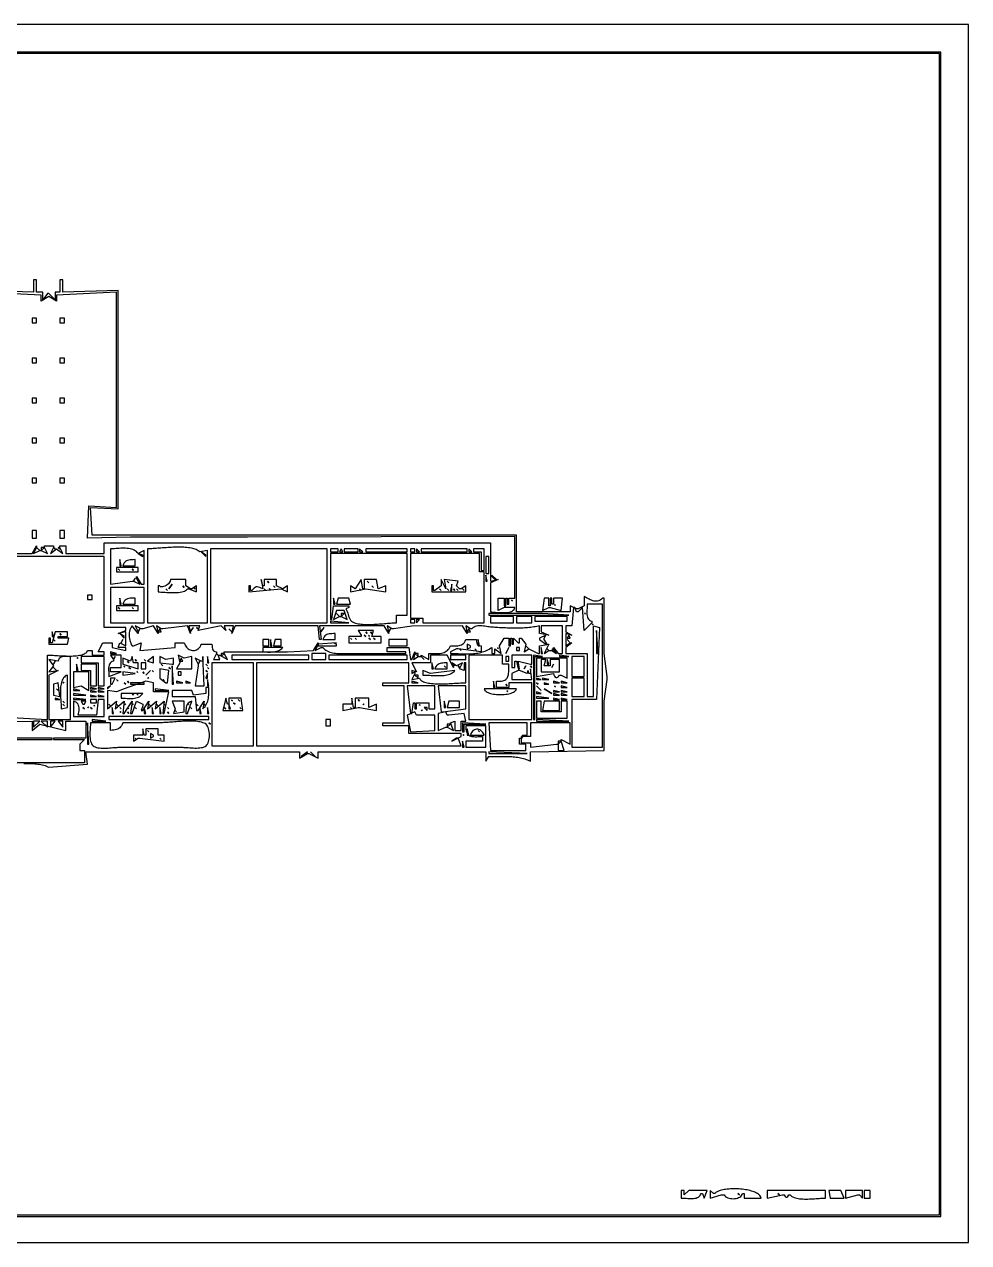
# Model space of a CAD drawing. Extents: x 0 to 1224, y 0 to 792.
# Drawn here: x 610 to 1224, y 0 to 792 of the extents above; entities that cross this region are included whole.
import ezdxf

# ---------------------------------------------------------------- set-up
doc = ezdxf.new("R2010")
doc.units = 0
doc.layers.add('C7', color=7, linetype='CONTINUOUS')

msp = doc.modelspace()

# ---------------------------------------------------------------- linework, layer by layer
at = {"layer": 'C7'}
for points in [[(0, 792), (0, 0), (1224, 0), (1224, 792), (0, 792)], [(35, 774), (35, 17), (1206, 17), (1206, 774), (35, 774)], [(36, 773), (36, 18), (1205, 18), (1205, 773), (36, 773)], [(616, 626), (616, 618), (580, 619)], [(609.7428, 311.3859), (610.7622, 311.4199), (611.7827, 311.4438), (612.8024, 311.4552), (613.8196, 311.4519), (614.8325, 311.4313), (615.8393, 311.3913), (616.8382, 311.3295), (617.8275, 311.2436), (618.8052, 311.1312), (619.7697, 310.9901), (620.7192, 310.8178), (621.6518, 310.612), (622.5659, 310.3705), (623.4595, 310.0909), (624.3309, 309.7708), (625.1783, 309.4079), (626, 309), (651, 311), (650, 319), (789, 319), (789, 315), (794, 318), (795, 318), (801, 315), (801, 319), (910, 319), (910, 313), (912, 316), (913.0257, 316.0038), (914.0471, 316.0143), (915.0642, 316.0296), (916.077, 316.0482), (917.0854, 316.0682), (918.0893, 316.0879), (919.0889, 316.1057), (920.0839, 316.1198), (921.0745, 316.1286), (922.0605, 316.1303), (923.042, 316.1231), (924.0189, 316.1055), (924.9911, 316.0757), (925.9587, 316.0319), (926.9217, 315.9725), (927.8799, 315.8958), (928.8333, 315.8), (929.782, 315.6835), (930.7259, 315.5445), (931.665, 315.3813), (932.5992, 315.1922), (933.5285, 314.9755), (934.4529, 314.7295), (935.3723, 314.4525), (936.2868, 314.1427), (937.1962, 313.7985), (938.1006, 313.4182), (939, 313), (939, 319), (987, 320), (987, 352), (989, 366), (989, 367), (989, 368), (987, 383), (987, 419), (986, 419), (985.1807, 418.2707), (984.3688, 417.7197), (983.5632, 417.332), (982.7627, 417.0927), (981.9664, 416.987), (981.1733, 416.9999), (980.3821, 417.1166), (979.592, 417.3222), (978.8017, 417.6018), (978.0104, 417.9405), (977.2169, 418.3234), (976.4201, 418.7357), (975.6191, 419.1625), (974.8127, 419.5889), (974, 420), (974, 414), (970, 412), (969, 412), (965, 414), (965, 410), (930, 410), (930, 460), (654, 460), (653, 478), (671, 477), (671, 619), (635, 618), (635, 626), (633, 626), (633, 618), (630, 618), (630, 613), (626, 617), (625, 617), (622, 613), (622, 618), (618, 618), (618, 626), (616, 626)], [(588, 448), (615, 448), (618, 453), (618, 452), (616, 448), (620, 450), (621, 450), (625, 448), (623, 452), (623, 453), (629, 453), (629, 452), (627, 448), (631, 451), (635, 448), (633, 452), (633, 453), (637, 453), (637, 448), (662, 448), (662, 455), (913, 455), (913, 430), (918, 431), (913, 429), (913, 410), (913.7045, 409.985), (914.4887, 409.9449), (915.3409, 409.8867), (916.2497, 409.8175), (917.2033, 409.7444), (918.1901, 409.6745), (919.1986, 409.6149), (920.2172, 409.5726), (921.2342, 409.5548), (922.2381, 409.5685), (923.2172, 409.6208), (924.1599, 409.7189), (925.0547, 409.8698), (925.8898, 410.0805), (926.6538, 410.3583), (927.335, 410.7101), (927.9219, 411.1431), (928.4027, 411.6644), (928.7659, 412.2809), (929, 413), (923, 413), (922, 413), (918, 411), (918, 419), (922, 419), (922, 414), (923, 414), (923, 419), (924, 419), (924, 415), (925, 415), (925, 419), (929, 419), (929, 459), (755, 458.709869), (679, 458.709869), (651, 458), (652, 479), (670, 478), (670, 618), (631, 616), (631, 612), (626, 615), (621, 612), (621, 616), (581, 618)], [(615, 601), (615, 598), (618, 598), (618, 601), (615, 601)], [(633, 601), (633, 598), (636, 598), (636, 601), (633, 601)], [(615, 575), (615, 572), (618, 572), (618, 575), (615, 575)], [(633, 575), (633, 572), (636, 572), (636, 575), (633, 575)], [(615, 549), (615, 546), (618, 546), (618, 549), (615, 549)], [(633, 549), (633, 546), (636, 546), (636, 549), (633, 549)], [(615, 523), (615, 520), (618, 520), (618, 523), (615, 523)], [(633, 523), (633, 520), (636, 520), (636, 523), (633, 523)], [(615, 497), (615, 494), (618, 494), (618, 497), (615, 497)], [(633, 497), (633, 494), (636, 494), (636, 497), (633, 497)], [(615, 463), (615, 458), (618, 458), (618, 463), (615, 463)], [(633, 463), (633, 458), (636, 458), (636, 463), (633, 463)], [(618, 452), (620, 450), (618, 452)], [(621, 452), (621, 450), (623, 452), (621, 452)], [(629, 452), (630, 451), (629, 452)], [(632, 452), (633, 451), (632, 452)], [(690, 451), (690, 403), (729, 403), (729, 450), (724, 449), (723.556, 449.4431), (723.0378, 449.8456), (722.4493, 450.2091), (721.7946, 450.5351), (721.0778, 450.8254), (720.3028, 451.0816), (719.4738, 451.3052), (718.5946, 451.498), (717.6694, 451.6616), (716.7021, 451.7976), (715.6969, 451.9076), (714.6577, 451.9933), (713.5885, 452.0563), (712.4934, 452.0983), (711.3765, 452.1208), (710.2417, 452.1255), (709.093, 452.1141), (707.9346, 452.0881), (706.7704, 452.0493), (705.6044, 451.9991), (704.4408, 451.9394), (703.2835, 451.8717), (702.1365, 451.7976), (701.0038, 451.7189), (699.8896, 451.637), (698.7978, 451.5537), (697.7325, 451.4705), (696.6977, 451.3892), (695.6973, 451.3113), (694.7356, 451.2385), (693.8163, 451.1724), (692.9437, 451.1147), (692.1218, 451.0669), (691.3545, 451.0308), (690.6459, 451.0079), (690, 451)], [(590, 342), (625, 340), (625, 382), (625.5793, 381.9913), (626.2455, 381.9669), (626.9913, 381.9293), (627.8096, 381.881), (628.6932, 381.8245), (629.6349, 381.7622), (630.6275, 381.6966), (631.6639, 381.6303), (632.7369, 381.5656), (633.8392, 381.5051), (634.9638, 381.4513), (636.1034, 381.4067), (637.2508, 381.3736), (638.3989, 381.3547), (639.5405, 381.3524), (640.6684, 381.3692), (641.7754, 381.4076), (642.8544, 381.47), (643.8981, 381.559), (644.8994, 381.677), (645.8511, 381.8265), (646.7461, 382.01), (647.577, 382.23), (648.3369, 382.4889), (649.0184, 382.7893), (649.6144, 383.1336), (650.1178, 383.5244), (650.5213, 383.964), (650.8177, 384.455), (651, 385), (654, 385), (654, 382), (662, 382), (662, 384), (658, 384), (661, 390), (667, 390), (667, 387), (676, 385), (676, 387), (671, 387), (672, 390), (676, 388), (676, 397), (671, 396), (676, 398), (676, 400), (662, 400), (662, 446), (590, 446)], [(666, 451), (666, 428), (680, 430), (681, 430), (685, 428), (683, 432), (683, 433), (686, 428), (688, 428), (688, 450), (684, 448), (683.4554, 448.7109), (682.8319, 449.3212), (682.1361, 449.8375), (681.3752, 450.267), (680.5561, 450.6166), (679.6856, 450.8933), (678.7707, 451.1039), (677.8185, 451.2554), (676.8358, 451.3549), (675.8295, 451.4092), (674.8066, 451.4254), (673.7741, 451.4103), (672.7389, 451.3709), (671.7079, 451.3142), (670.6881, 451.2472), (669.6865, 451.1767), (668.7099, 451.1098), (667.7653, 451.0534), (666.8597, 451.0145), (666, 451)], [(672, 444), (672, 440), (673, 440), (672, 444)], [(674, 440), (682, 440), (682, 444), (680.8561, 443.9858), (679.786, 443.9544), (678.7906, 443.88), (677.8709, 443.737), (677.028, 443.4997), (676.2629, 443.1424), (675.5765, 442.6394), (674.9699, 441.9651), (674.444, 441.0939), (674, 440)], [(684, 448), (687, 446), (687, 447), (684, 448)], [(725, 449), (728, 446), (728, 447), (725, 449)], [(731, 451), (731, 403), (807, 403), (807, 451), (731, 451)], [(809, 451), (809, 449), (814, 449), (814, 451), (809, 451)], [(809, 448), (809, 405), (810, 405), (811, 414), (821, 414), (821, 413), (819, 412), (819.5097, 411.1895), (819.9154, 410.2851), (820.2514, 409.3189), (820.5525, 408.3231), (820.8531, 407.3299), (821.1878, 406.3716), (821.5912, 405.4803), (822.0978, 404.6882), (822.7423, 404.0277), (823.2796, 403.6476), (823.8895, 403.3109), (824.5672, 403.0156), (825.3082, 402.7595), (826.1076, 402.5405), (826.9608, 402.3565), (827.863, 402.2055), (828.8096, 402.0853), (829.7959, 401.9938), (830.8171, 401.9289), (831.8685, 401.8885), (832.9454, 401.8706), (834.0432, 401.873), (835.1571, 401.8937), (836.2824, 401.9304), (837.4144, 401.9812), (838.5484, 402.044), (839.6798, 402.1165), (840.8037, 402.1969), (841.9155, 402.2828), (843.0104, 402.3723), (844.0839, 402.4632), (845.1311, 402.5535), (846.1474, 402.641), (847.128, 402.7236), (848.0683, 402.7993), (848.9636, 402.8659), (849.8091, 402.9214), (850.6001, 402.9636), (851.332, 402.9905), (852, 403), (852, 408), (859, 408), (859, 448), (809, 448)], [(816, 451), (815, 449), (817, 449), (816, 451)], [(818, 451), (818, 449), (827, 449), (827, 451), (818, 451)], [(828, 451), (828, 449), (830, 449), (828, 451)], [(832, 451), (832, 449), (859, 449), (859, 451), (832, 451)], [(861, 451), (861, 449), (864, 449), (864, 451), (861, 451)], [(861, 448), (861, 406), (869, 406), (869, 403), (909, 403), (909, 436), (906, 436), (906, 448), (861, 448)], [(865, 451), (865, 449), (867, 449), (865, 451)], [(868, 451), (868, 449), (898, 449), (898, 451), (868, 451)], [(899, 451), (899, 449), (901, 449), (899, 451)], [(902, 451), (902, 449), (907, 449), (907, 437), (909, 437), (909, 451), (902, 451)], [(910, 446), (910, 435), (912, 435), (912, 446), (910, 446)], [(670, 439), (670, 436), (684, 436), (684, 439), (670, 439)], [(671, 438), (672, 437), (671, 438)], [(680, 438), (681, 437), (680, 438)], [(682, 432), (681, 430), (682, 432)], [(705, 431), (704.7136, 429.9514), (704.2512, 429.0387), (703.6495, 428.2602), (702.9449, 427.614), (702.1742, 427.0984), (701.3738, 426.7117), (700.5805, 426.4522), (699.8308, 426.318), (699.1613, 426.3074), (698.6086, 426.4187), (698.2093, 426.6502), (698, 427), (697, 427), (697, 423), (697.7925, 422.9904), (698.6589, 422.9575), (699.5897, 422.9069), (700.5753, 422.8445), (701.6061, 422.7762), (702.6725, 422.7077), (703.7651, 422.645), (704.8743, 422.5937), (705.9905, 422.5598), (707.1041, 422.5491), (708.2057, 422.5675), (709.2857, 422.6206), (710.3344, 422.7145), (711.3424, 422.8548), (712.3001, 423.0475), (713.198, 423.2984), (714.0265, 423.6132), (714.776, 423.9978), (715.437, 424.4582), (716, 425), (717, 425), (722, 423), (722, 427), (719, 425), (718, 425), (715, 427), (715, 431), (705, 431)], [(706, 428), (704, 425), (706, 428)], [(764, 431), (765, 425), (763.9976, 425.4901), (763.0824, 425.8794), (762.241, 426.1465), (761.4601, 426.2703), (760.7266, 426.2298), (760.027, 426.0036), (759.3483, 425.5707), (758.677, 424.9099), (758, 424), (757, 424), (757, 427), (756, 427), (756, 423), (777, 425), (781, 423), (781, 427), (778, 425), (774, 427), (774, 431), (766, 431), (766, 427), (765, 427), (764, 431)], [(768, 430), (769, 429), (768, 430)], [(829, 431), (825, 425), (822, 427), (822, 423), (832, 425), (845, 423), (845, 427), (840, 425), (839, 431), (831, 431), (831, 425), (830, 425), (829, 431)], [(833, 430), (834, 429), (833, 430)], [(881, 431), (881, 427), (877, 424), (876, 424), (876, 427), (875, 427), (875, 423), (897, 423), (897, 427), (894, 425), (893, 425), (891, 427), (892, 430), (883, 431), (884, 425), (881, 431)], [(885, 430), (886, 429), (885, 430)], [(888, 428), (887, 424), (888, 424), (888, 428)], [(910, 434), (910, 430), (911, 430), (910, 434)], [(914, 434), (914, 433), (916, 431), (917, 431), (914, 434)], [(651, 421), (651, 418), (654, 418), (654, 421), (651, 421)], [(666, 426), (666, 403), (688, 403), (688, 426), (666, 426)], [(702, 425), (703, 424), (702, 425)], [(713, 427), (714, 426), (713, 427)], [(720, 426), (721, 425), (720, 426)], [(766, 425), (767, 424), (766, 425)], [(769.333313, 425.333344), (769.666687, 424.666656), (769.333313, 425.333344)], [(772, 427), (773, 426), (772, 427)], [(828, 425), (829, 424), (828, 425)], [(836, 427), (837, 426), (836, 427)], [(880, 425), (881, 424), (880, 425)], [(885, 425), (886, 424), (885, 425)], [(889, 425), (890, 424), (889, 425)], [(891, 425), (892, 424), (891, 425)], [(895, 425), (896, 424), (895, 425)], [(670, 414), (670, 411), (684, 411), (684, 414), (670, 414)], [(671, 413), (672, 412), (671, 413)], [(672, 419), (672, 415), (673, 415), (672, 419)], [(674, 415), (682, 415), (682, 419), (680.8561, 418.9858), (679.786, 418.9544), (678.7906, 418.88), (677.8709, 418.737), (677.028, 418.4997), (676.2629, 418.1424), (675.5765, 417.6394), (674.9699, 416.9651), (674.444, 416.0939), (674, 415)], [(680, 413), (681, 412), (680, 413)], [(811, 419), (811, 415), (812, 415), (811, 419)], [(814, 419), (813, 415), (822, 415), (821, 419), (814, 419)], [(926.666687, 417.666656), (927.333313, 417.333344), (926.666687, 417.666656)], [(948, 419), (947, 411), (951, 413), (952, 413), (959, 411), (960, 419), (954, 419), (954, 415), (953, 415), (953, 419), (952, 419), (952, 414), (951, 414), (951, 419), (948, 419)], [(954.666687, 414.666656), (955.333313, 414.333344), (954.666687, 414.666656)], [(976, 415), (975.9786, 414.136), (975.9257, 413.2192), (975.8583, 412.266), (975.7934, 411.2924), (975.7477, 410.3147), (975.7383, 409.3491), (975.7821, 408.4116), (975.896, 407.5186), (976.0969, 406.6862), (976.4018, 405.9306), (976.8277, 405.268), (977.3914, 404.7145), (978.1098, 404.2865), (979, 404), (979, 403), (974, 398), (973, 413), (970, 410), (969, 410), (968, 413), (967, 413), (966, 401), (962, 401), (962, 397), (966, 395), (962, 396), (962, 388), (965, 390), (966, 390), (962, 387), (962, 383), (976, 383), (976, 355), (980, 355), (980, 401), (984, 400), (982, 353), (966, 353), (966, 322), (986, 322), (986, 415), (976, 415)], [(809, 404), (809, 403), (821, 403), (809, 404)], [(813, 411), (811, 405), (815, 407), (816, 407), (820, 405), (818, 411), (813, 411)], [(813, 409), (815, 407), (813, 409)], [(816, 409), (816, 407), (818, 409), (816, 409)], [(861, 405), (861, 403), (864, 403), (864, 405), (861, 405)], [(865, 405), (865, 403), (867, 405), (865, 405)], [(912, 409), (912, 408), (964, 408), (947, 409), (912, 409)], [(913, 407), (913, 403), (928, 403), (928, 407), (913, 407)], [(930, 407), (930, 403), (940, 403), (940, 407), (930, 407)], [(942, 407), (942, 404), (963, 404), (963, 407), (942, 407)], [(974.333313, 409.333344), (974.666687, 408.666656), (974.333313, 409.333344)], [(630, 397), (628, 390), (627, 390), (627, 393), (626, 393), (626, 389), (638, 389), (639, 393), (632, 393), (632, 394), (638, 394), (638, 397), (630, 397)], [(628, 397), (628, 394), (629, 394), (628, 397)], [(633, 396), (634, 395), (633, 396)], [(672, 396), (675, 393), (675, 394), (672, 396)], [(680, 401), (679.4331, 400.1086), (678.9703, 399.2062), (678.6072, 398.2941), (678.3397, 397.3737), (678.1637, 396.4463), (678.0748, 395.5132), (678.0689, 394.5756), (678.1419, 393.6349), (678.2895, 392.6925), (678.5075, 391.7496), (678.7917, 390.8076), (679.138, 389.8678), (679.5421, 388.9315), (680, 388), (681, 388), (686, 390), (685, 385), (708, 387), (708, 390), (714, 390), (714.2394, 389.152), (714.5662, 388.3768), (714.971, 387.6765), (715.445, 387.0527), (715.9788, 386.5074), (716.5636, 386.0424), (717.1901, 385.6595), (717.8493, 385.3607), (718.5321, 385.1477), (719.2293, 385.0223), (719.9321, 384.9866), (720.6311, 385.0422), (721.3173, 385.1911), (721.9817, 385.4351), (722.6152, 385.7761), (723.2086, 386.2158), (723.7528, 386.7562), (724.2389, 387.3992), (724.6576, 388.1465), (725, 389), (732, 389), (732.0261, 387.8148), (732.0886, 386.8141), (732.2461, 385.9813), (732.5573, 385.3001), (733.0809, 384.7537), (733.8755, 384.3259), (735, 384), (735, 383), (733, 379), (737, 379), (736, 382), (737, 382), (742, 379), (740, 383), (740, 384), (781.195984, 384.030853), (798, 385), (801, 390), (801, 389), (799, 385), (803, 387), (804, 387), (804.6514, 386.282), (805.356, 385.655), (806.1088, 385.1128), (806.9051, 384.6493), (807.7399, 384.2584), (808.6085, 383.934), (809.5059, 383.6699), (810.4274, 383.46), (811.368, 383.2981), (812.3228, 383.1783), (813.2872, 383.0943), (814.2561, 383.04), (815.2248, 383.0093), (816.1884, 382.9961), (817.142, 382.9942), (818.0808, 382.9975), (819, 383), (858, 383), (858, 384), (846, 384), (846, 387), (860, 387), (861, 379), (862, 379), (864, 384), (863, 379), (866, 381), (867, 381), (868, 381), (870, 379), (868, 381), (868, 382), (873, 379), (873, 383), (873.898, 382.9915), (874.8149, 382.9717), (875.7443, 382.9491), (876.6801, 382.932), (877.6161, 382.9289), (878.5462, 382.9482), (879.4642, 382.9985), (880.364, 383.088), (881.2393, 383.2252), (882.084, 383.4186), (882.892, 383.6766), (883.657, 384.0077), (884.3729, 384.4202), (885.0335, 384.9226), (885.6327, 385.5233), (886.1643, 386.2309), (886.6221, 387.0536), (887, 388), (887.9973, 387.991), (888.9795, 387.9736), (889.9403, 387.9644), (890.8735, 387.9803), (891.7728, 388.0378), (892.632, 388.1537), (893.4449, 388.3446), (894.2052, 388.6272), (894.9067, 389.0182), (895.5432, 389.5343), (896.1084, 390.1922), (896.596, 391.0085), (897, 392), (904, 392), (904.0986, 390.7111), (904.2428, 389.6925), (904.5186, 388.928), (905.0126, 388.4018), (905.8109, 388.0977), (907, 388), (907, 384), (892, 386), (891, 386), (887, 384), (887, 383), (888.023, 382.9939), (889.0446, 382.9775), (890.0645, 382.9532), (891.0822, 382.9234), (892.0976, 382.8906), (893.1102, 382.8574), (894.1196, 382.8261), (895.1256, 382.7992), (896.1279, 382.7792), (897.126, 382.7687), (898.1196, 382.7699), (899.1085, 382.7855), (900.0922, 382.8179), (901.0704, 382.8696), (902.0428, 382.943), (903.009, 383.0406), (903.9688, 383.1649), (904.9217, 383.3183), (905.8674, 383.5034), (906.8056, 383.7225), (907.736, 383.9783), (908.6581, 384.2731), (909.5717, 384.6093), (910.4765, 384.9896), (911.372, 385.4163), (912.258, 385.892), (913.1341, 386.419), (914, 387), (914, 383), (915, 383), (916, 383), (916, 386), (920, 383), (919, 388), (922, 393), (925, 393), (925, 388), (926, 388), (926, 393), (927, 393), (927, 389), (928, 389), (928, 393), (931, 390), (932, 390), (932, 393), (933, 393), (936, 389), (935, 384), (938, 386), (944, 383), (945, 383), (945, 388), (951, 389), (948, 383), (951, 385), (952, 385), (953, 385), (956, 383), (954, 386), (954, 387), (957, 383), (960, 383), (960, 401), (946, 401), (946, 397), (951, 395), (945, 396), (945, 401), (944.0728, 400.7899), (943.1325, 400.5977), (942.1799, 400.4228), (941.216, 400.2645), (940.2415, 400.1222), (939.2573, 399.9953), (938.2643, 399.8832), (937.2632, 399.7854), (936.2551, 399.7013), (935.2407, 399.6302), (934.2208, 399.5715), (933.1964, 399.5246), (932.1683, 399.4891), (931.1373, 399.4641), (930.1043, 399.4492), (929.0702, 399.4438), (928.0357, 399.4472), (927.0018, 399.4588), (925.9693, 399.4782), (924.9391, 399.5045), (923.912, 399.5374), (922.8888, 399.5761), (921.8705, 399.62), (920.8578, 399.6687), (919.8517, 399.7214), (918.853, 399.7775), (917.8625, 399.8366), (916.8811, 399.8979), (915.9096, 399.9609), (914.949, 400.0249), (914, 400.0895), (913.1372, 400.1704), (912.2434, 400.2886), (911.3256, 400.4302), (910.3908, 400.5818), (909.4461, 400.7296), (908.4984, 400.86), (907.5549, 400.9594), (906.6225, 401.0141), (905.7084, 401.0105), (904.8195, 400.9349), (903.9628, 400.7737), (903.1455, 400.5132), (902.3746, 400.1399), (901.6571, 399.64), (901, 399), (900, 399), (897, 401), (898, 396), (895, 401), (862, 400.804016), (850, 399), (849, 399), (846, 401), (847, 396), (844, 401), (802, 401), (803, 392), (802, 392), (801, 401), (747, 401), (745, 396), (746, 401), (741, 401), (740, 401), (741, 398), (738, 401), (723, 398), (724, 401), (717, 401), (718, 396), (716, 401), (700, 399), (699, 399), (696, 401), (697, 396), (694, 401), (687, 399), (686, 399), (682, 401), (684, 397), (684, 396), (680, 401)], [(685, 399), (684, 397), (685, 399)], [(698, 399), (697, 397), (699, 397), (698, 399)], [(720, 400), (718, 398), (718, 397), (720, 400)], [(722, 400), (723, 399), (722, 400)], [(743, 399), (745, 397), (743, 399)], [(805, 400), (803, 398), (803, 397), (805, 400)], [(804, 392), (812, 392), (812, 396), (810.9664, 395.9366), (809.9909, 395.8836), (809.0745, 395.8176), (808.2182, 395.7151), (807.4232, 395.5524), (806.6905, 395.3063), (806.0212, 394.9531), (805.4164, 394.4693), (804.8772, 393.8315), (804.4047, 393.0163), (804, 392)], [(827, 398), (829, 395), (829, 394), (821, 394), (821, 390), (842, 390), (842, 394), (836, 394), (837, 398), (827, 398)], [(832, 397), (833, 396), (832, 397)], [(835, 397), (836, 396), (835, 397)], [(848, 399), (847, 397), (848, 399)], [(899, 399), (898, 397), (900, 397), (899, 399)], [(979.333313, 402.333344), (979.666687, 401.666656), (979.333313, 402.333344)], [(982, 398), (982, 383), (983, 383), (982, 398)], [(629, 392), (630, 391), (629, 392)], [(674, 392), (673, 390), (674, 392)], [(765, 392), (765, 388), (769, 388), (769, 392), (765, 392)], [(770, 392), (770, 388), (771, 388), (770, 392)], [(773, 392), (772, 388), (777, 388), (777, 392), (773, 392)], [(801, 389), (801, 388), (813, 388), (813, 389), (812.0021, 389.3548), (811.4176, 389.6342), (811.3321, 389.8361), (811.831, 389.9587), (813, 390), (801, 389)], [(822, 393), (823, 392), (822, 393)], [(825, 393), (826, 392), (825, 393)], [(831, 395), (832, 394), (831, 395)], [(833.666687, 394.666656), (834.333313, 394.333344), (833.666687, 394.666656)], [(834, 393), (835, 392), (834, 393)], [(837, 393), (838, 392), (837, 393)], [(847, 392), (847, 388), (859, 388), (859, 392), (847, 392)], [(898, 389), (898, 386), (900, 387), (900, 388), (898, 389)], [(905, 392), (905, 388), (906, 388), (905, 392)], [(949, 395), (945, 393), (945, 392), (949, 389), (950, 389), (948, 392), (948, 393), (949, 395)], [(964, 395), (963, 393), (965, 393), (964, 395)], [(963, 392), (965, 390), (963, 392)], [(632, 378), (626, 379), (629, 375), (626, 371), (632, 372), (626, 369), (626, 340), (640, 340), (640, 381), (639.0416, 381.0199), (638.0902, 381.062), (637.1588, 381.0993), (636.2605, 381.1049), (635.4084, 381.0519), (634.6157, 380.9136), (633.8953, 380.6629), (633.2605, 380.2731), (632.7243, 379.7173), (632.2997, 378.9685), (632, 378)], [(644.333313, 380.333344), (644.666687, 379.666656), (644.333313, 380.333344)], [(647, 381), (647, 377), (658, 377), (658, 362), (662, 362), (662, 381), (647, 381)], [(666, 382), (668, 379), (668, 378), (667.0817, 377.7073), (666.3506, 377.2766), (665.7867, 376.7237), (665.3703, 376.0648), (665.0817, 375.3157), (664.9011, 374.4925), (664.8087, 373.6112), (664.7848, 372.6879), (664.8095, 371.7384), (664.8632, 370.7789), (664.926, 369.8253), (664.9782, 368.8937), (665, 368), (673, 371), (666, 371), (666, 374), (673, 374), (673, 382), (666, 382)], [(666, 384), (666, 383), (670, 383), (666, 384)], [(669, 381), (668, 379), (669, 381)], [(680, 381), (679, 378), (674, 380), (674, 376), (684, 373), (684, 377), (681, 377), (680, 381)], [(690, 378), (694, 377), (694, 381), (690, 378)], [(698, 381), (698, 377), (706, 376), (707, 376), (707, 380), (702, 379), (698, 381)], [(710, 382), (711, 377), (709, 373), (719, 373), (719, 381), (714, 380), (710, 382)], [(726, 381), (726, 378), (725, 378), (721, 380), (723, 376), (723, 375), (721, 362), (727, 362), (726, 381)], [(729, 381), (729, 377), (730, 377), (729, 381)], [(735, 383), (736, 382), (735, 383)], [(738, 383), (738, 381), (740, 383), (738, 383)], [(745, 382), (745, 379), (795, 379), (795, 382), (745, 382)], [(765, 387), (765, 384), (765.9789, 383.9994), (766.983, 383.9819), (768.0041, 383.9599), (769.0338, 383.946), (770.064, 383.9526), (771.0864, 383.9922), (772.0929, 384.0775), (773.0751, 384.2207), (774.025, 384.4346), (774.9341, 384.7315), (775.7945, 385.124), (776.5977, 385.6246), (777.3356, 386.2457), (778, 387), (765, 387)], [(797, 383), (797, 379), (806, 379), (806, 383), (797, 383)], [(808, 382), (808, 379), (859, 379), (859, 382), (808, 382)], [(874, 382), (874, 377), (862, 377), (865, 371), (862, 372), (862, 371), (862, 370), (864, 371), (864, 370), (862, 366), (867, 367), (867.1668, 366.5029), (867.4408, 366.0496), (867.8158, 365.6384), (868.286, 365.2673), (868.8454, 364.9346), (869.4879, 364.6386), (870.2077, 364.3775), (870.9986, 364.1495), (871.8549, 363.9527), (872.7705, 363.7855), (873.7394, 363.646), (874.7556, 363.5325), (875.8132, 363.4432), (876.9062, 363.3762), (878.0286, 363.3299), (879.1745, 363.3024), (880.3378, 363.292), (881.5126, 363.2969), (882.693, 363.3153), (883.873, 363.3453), (885.0465, 363.3854), (886.2076, 363.4336), (887.3503, 363.4881), (888.4688, 363.5473), (889.5569, 363.6092), (890.6087, 363.6723), (891.6182, 363.7345), (892.5795, 363.7943), (893.4866, 363.8497), (894.3336, 363.899), (895.1143, 363.9405), (895.823, 363.9723), (896.4535, 363.9928), (897, 364), (897, 377), (896, 377), (896, 372), (893, 373), (895, 377), (891, 375), (888, 377), (889, 374), (885, 382), (874, 382)], [(864, 383), (866, 381), (866, 383), (864, 383)], [(887, 382), (887, 379), (897, 379), (897, 382), (887, 382)], [(893, 386), (894, 385), (893, 386)], [(899, 382), (899, 340), (940, 340), (940, 364), (925, 364), (925, 361), (917, 361), (917, 365), (918.218, 364.9623), (919.3063, 364.9902), (920.2721, 365.0831), (921.1226, 365.2403), (921.8652, 365.4612), (922.5071, 365.7452), (923.0556, 366.0917), (923.518, 366.5001), (923.9015, 366.9696), (924.2135, 367.4998), (924.4612, 368.09), (924.652, 368.7396), (924.793, 369.448), (924.8916, 370.2145), (924.955, 371.0385), (924.9906, 371.9195), (925.0056, 372.8567), (925.0073, 373.8496), (925.003, 374.8976), (925, 376), (921, 376), (921, 382), (899, 382)], [(903, 386), (904, 385), (903, 386)], [(917.666687, 386.666656), (918.333313, 386.333344), (917.666687, 386.666656)], [(925, 387), (923, 383), (925, 387)], [(923, 381), (923, 378), (925, 378), (925, 381), (923, 381)], [(927, 382), (927, 374), (929, 374), (929, 378), (930, 378), (931, 373), (932, 373), (931, 378), (939, 376), (940, 376), (940, 382), (927, 382)], [(930, 387), (930, 385), (932, 385), (932, 387), (930, 387)], [(936, 388), (938, 386), (936, 388)], [(941, 382), (941, 340), (942, 340), (942, 381), (947, 381), (941, 382)], [(946, 387), (946, 383), (947, 383), (946, 387)], [(950, 386), (951, 385), (950, 386)], [(953, 386), (954, 385), (953, 386)], [(958, 382), (958, 381), (964, 381), (958, 382)], [(966, 381), (966, 368), (974, 368), (974, 381), (966, 381)], [(630, 378), (629, 376), (630, 378)], [(629, 374), (631, 372), (629, 374)], [(644, 376), (644, 372), (645, 372), (644, 376)], [(647, 376), (647, 372), (653, 372), (653, 362), (657, 362), (657, 376), (647, 376)], [(674.666687, 374.666656), (675.333313, 374.333344), (674.666687, 374.666656)], [(677, 378), (678, 377), (677, 378)], [(678, 374), (679, 373), (678, 374)], [(682, 379), (683, 378), (682, 379)], [(686, 377), (686, 373), (689, 373), (689, 377), (686, 377)], [(688, 379), (689, 378), (688, 379)], [(698, 373), (698, 367), (702, 364), (703, 364), (704, 372), (698, 373)], [(699, 376), (700, 375), (699, 376)], [(704, 374), (705, 373), (704, 374)], [(706, 375), (706, 363), (707, 363), (706, 375)], [(712, 380), (711, 378), (713, 378), (712, 380)], [(724, 378), (723, 376), (724, 378)], [(728, 376), (729, 375), (728, 376)], [(729, 374), (730, 373), (729, 374)], [(732, 377), (732, 323), (759, 323), (759, 377), (732, 377)], [(761, 377), (761, 323), (894, 323), (892, 328), (891, 328), (888, 326), (894, 329), (894, 331), (860, 331), (860, 336), (843, 336), (843, 338), (857, 338), (857, 362), (843, 362), (843, 364), (860, 364), (860, 377), (761, 377)], [(875, 377), (875, 373), (876, 373), (875, 377)], [(877, 373), (885, 373), (885, 377), (883.9664, 376.9366), (882.9909, 376.8836), (882.0745, 376.8176), (881.2182, 376.7151), (880.4232, 376.5525), (879.6905, 376.3063), (879.0212, 375.9531), (878.4164, 375.4694), (877.8772, 374.8316), (877.4047, 374.0163), (877, 373)], [(883, 375), (884, 374), (883, 375)], [(889, 376), (890, 375), (889, 376)], [(892, 375), (893, 374), (892, 375)], [(939, 373), (939, 370), (938, 370), (937.7503, 371.2136), (937.5751, 371.8205), (937.4248, 371.8205), (937.2496, 371.2136), (937, 370), (932, 372), (931, 372), (927, 370), (927, 366), (940, 366), (939, 373)], [(936, 375), (935, 373), (936, 375)], [(939, 375), (940, 374), (939, 375)], [(943, 380), (943, 368), (954, 370), (954.2821, 369.0289), (954.6607, 368.2596), (955.1186, 367.7121), (955.6387, 367.4063), (956.2039, 367.3622), (956.7973, 367.5998), (957.4017, 368.1391), (958, 369), (959, 369), (963, 367), (963, 380), (943, 380)], [(946, 379), (946, 371), (958, 371), (958, 379), (952, 379), (952, 375), (948, 375), (949, 379), (946, 379)], [(950, 379), (950, 376), (951, 376), (950, 379)], [(954, 376), (953, 374), (954, 376)], [(634, 347), (638, 348), (638, 369), (637.2601, 368.6408), (636.6007, 368.1958), (636.0177, 367.6707), (635.5068, 367.0713), (635.0638, 366.4037), (634.6845, 365.6735), (634.3647, 364.8868), (634.1002, 364.0494), (633.8868, 363.1671), (633.7203, 362.2459), (633.5965, 361.2916), (633.5111, 360.3101), (633.46, 359.3072), (633.4389, 358.2889), (633.4437, 357.2609), (633.4701, 356.2292), (633.514, 355.1997), (633.5712, 354.1782), (633.6373, 353.1706), (633.7083, 352.1828), (633.7799, 351.2206), (633.8479, 350.29), (633.9081, 349.3967), (633.9563, 348.5467), (633.9883, 347.7458), (634, 347)], [(635.333313, 364.333344), (635.666687, 363.666656), (635.333313, 364.333344)], [(642, 371), (642, 361), (647, 362), (652, 359), (652, 371), (642, 371)], [(689, 365), (675, 360), (670, 358), (664, 359), (664, 347), (670, 352), (669, 347), (675, 352), (674, 344), (675, 344), (680, 352), (679, 344), (680, 344), (683, 352), (687, 350), (687, 349), (686, 346), (687, 346), (691, 352), (690, 347), (696, 352), (695, 347), (701, 352), (700, 344), (701, 344), (704, 358), (694, 358), (694, 364), (689, 365)], [(666, 367), (666, 363), (667, 363), (669, 367), (666, 367)], [(670, 366), (671, 365), (670, 366)], [(674, 371), (674, 369), (682, 370), (674, 371)], [(677, 365), (678, 364), (677, 365)], [(683.333313, 371.333344), (683.666687, 370.666656), (683.333313, 371.333344)], [(687, 371), (688, 370), (687, 371)], [(689, 369), (692, 372), (689, 369)], [(690.333313, 367.333344), (690.666687, 366.666656), (690.333313, 367.333344)], [(693, 372), (694, 371), (693, 372)], [(700, 366), (701, 365), (700, 366)], [(709, 365), (709, 364), (713, 364), (709, 365)], [(710, 371), (710, 369), (712, 369), (712, 371), (710, 371)], [(715, 365), (715, 364), (718, 364), (715, 365)], [(728, 372), (729, 371), (728, 372)], [(729, 370), (728, 367), (729, 367), (729, 370)], [(729, 366), (729, 362), (730, 362), (729, 366)], [(862, 365), (862, 364), (866, 364), (862, 365)], [(864, 369), (866, 367), (866, 369), (864, 369)], [(869, 372), (869, 369), (869.7966, 368.9929), (870.6502, 368.9663), (871.554, 368.9247), (872.5015, 368.8726), (873.4861, 368.8147), (874.5011, 368.7556), (875.54, 368.6997), (876.596, 368.6518), (877.6626, 368.6164), (878.7332, 368.598), (879.8011, 368.6013), (880.8598, 368.6309), (881.9025, 368.6913), (882.9228, 368.7871), (883.9139, 368.9229), (884.8693, 369.1033), (885.7823, 369.3329), (886.6463, 369.6163), (887.4547, 369.958), (888.2009, 370.3626), (888.8782, 370.8348), (889.4801, 371.379), (890, 372), (874, 370), (869, 372)], [(915, 365), (915, 361), (916, 361), (915, 365)], [(943, 367), (943, 366), (946, 366), (943, 367)], [(947, 367), (947, 366), (951, 366), (947, 367)], [(954, 365), (954, 364), (958, 364), (954, 365)], [(959, 365), (959, 364), (963, 364), (959, 365)], [(966, 367), (966, 355), (974, 355), (974, 367), (966, 367)], [(629, 363), (629, 356), (633, 355), (632, 364), (629, 363)], [(631, 360), (632, 359), (631, 360)], [(642, 360), (642, 359), (646, 359), (642, 360)], [(642, 357), (642, 356), (650, 356), (642, 357)], [(653, 361), (653, 360), (657, 360), (653, 361)], [(653, 359), (653, 358), (657, 358), (653, 359)], [(658, 361), (658, 360), (662, 360), (658, 361)], [(658, 359), (658, 358), (662, 358), (658, 359)], [(666, 362), (664, 361), (664, 360), (666, 362)], [(673, 357), (673, 354), (673.9077, 353.9853), (674.8467, 353.9484), (675.8094, 353.8997), (676.7879, 353.8499), (677.7748, 353.8094), (678.7625, 353.7889), (679.7432, 353.7988), (680.7094, 353.8498), (681.6534, 353.9523), (682.5676, 354.117), (683.4444, 354.3543), (684.2761, 354.6748), (685.0552, 355.0891), (685.7739, 355.6076), (686.4247, 356.2411), (687, 357), (673, 357)], [(675, 364), (676, 363), (675, 364)], [(679, 364), (679, 363), (688, 363), (688, 364), (679, 364)], [(680, 357), (681, 356), (680, 357)], [(683, 357), (684, 356), (683, 357)], [(695, 360), (695, 359), (704, 359), (695, 360)], [(728, 361), (728, 357), (720, 356), (719, 359), (706, 359), (706, 355), (721, 355), (722, 346), (723, 346), (727, 352), (726, 347), (726.7841, 347.7884), (727.4587, 348.5979), (728.0318, 349.4284), (728.5117, 350.2799), (728.9068, 351.1521), (729.2251, 352.045), (729.475, 352.9586), (729.6648, 353.8927), (729.8025, 354.8473), (729.8966, 355.8223), (729.9552, 356.8176), (729.9866, 357.8331), (729.999, 358.8687), (730.0007, 359.9243), (730, 361), (728, 361)], [(859, 362), (861, 344), (862, 344), (863, 351), (864, 351), (864, 347), (865, 347), (865, 351), (873, 351), (873, 347), (877, 347), (877, 362), (859, 362)], [(879, 362), (881, 345), (882, 345), (897, 347), (897, 362), (879, 362)], [(909, 360), (909.1719, 359.505), (909.4621, 359.0454), (909.862, 358.6212), (910.3626, 358.2323), (910.9552, 357.8788), (911.6312, 357.5606), (912.3816, 357.2778), (913.1978, 357.0304), (914.0709, 356.8183), (914.9923, 356.6415), (915.9531, 356.5001), (916.9446, 356.394), (917.958, 356.3233), (918.9845, 356.288), (920.0154, 356.288), (921.0419, 356.3233), (922.0553, 356.394), (923.0468, 356.5001), (924.0076, 356.6415), (924.929, 356.8183), (925.8021, 357.0304), (926.6183, 357.2778), (927.3687, 357.5606), (928.0447, 357.8788), (928.6373, 358.2323), (929.1379, 358.6212), (929.5378, 359.0454), (929.828, 359.505), (930, 360), (909, 360)], [(923, 363), (924, 362), (923, 363)], [(923.666687, 358.666656), (924.333313, 358.333344), (923.666687, 358.666656)], [(943, 364), (944, 363), (943, 364)], [(943, 362), (946, 359), (943, 362)], [(943, 358), (943, 357), (946, 357), (943, 358)], [(948, 364), (948, 363), (951, 363), (948, 364)], [(948, 360), (953, 357), (948, 360)], [(954, 359), (954, 358), (958, 358), (954, 359)], [(954, 357), (954, 356), (958, 356), (954, 357)], [(954.666687, 361.666656), (955.333313, 361.333344), (954.666687, 361.666656)], [(959, 362), (959, 361), (963, 361), (959, 362)], [(959, 359), (959, 358), (963, 358), (959, 359)], [(959, 357), (959, 356), (963, 356), (959, 357)], [(630, 354), (630, 353), (633, 353), (630, 354)], [(635, 352), (636, 351), (635, 352)], [(635, 350), (636, 349), (635, 350)], [(642, 354), (642, 353), (650, 353), (642, 354)], [(658, 353), (657, 343), (645, 343), (645.2386, 343.9561), (645.4339, 344.9078), (645.5721, 345.8453), (645.6396, 346.7586), (645.6228, 347.6378), (645.5081, 348.4728), (645.2818, 349.2538), (644.9304, 349.9708), (644.4401, 350.6139), (643.7973, 351.173), (642.9885, 351.6384), (642, 352), (642, 342), (662, 342), (662, 353), (658, 353)], [(647, 352), (648, 350), (649, 350), (650, 352), (647, 352)], [(653, 356), (653, 355), (657, 355), (653, 356)], [(653, 353), (653, 351), (657, 351), (657, 353), (653, 353)], [(655.333313, 349.333344), (655.666687, 348.666656), (655.333313, 349.333344)], [(658, 356), (658, 355), (662, 355), (658, 356)], [(665, 350), (666, 349), (665, 350)], [(670, 350), (671, 349), (670, 350)], [(675.333313, 350.333344), (675.666687, 349.666656), (675.333313, 350.333344)], [(680.333313, 350.333344), (680.666687, 349.666656), (680.333313, 350.333344)], [(691, 350), (692, 349), (691, 350)], [(696, 350), (697, 349), (696, 350)], [(701, 350), (702, 349), (701, 350)], [(706, 352), (708, 347), (707, 344), (714, 345), (714, 352), (706, 352)], [(715, 344), (716, 344), (719, 352), (717.906, 351.5559), (717.0347, 351.03), (716.3604, 350.4234), (715.8575, 349.737), (715.5001, 348.9718), (715.2628, 348.1289), (715.1198, 347.2093), (715.0454, 346.2139), (715.014, 345.1438), (715, 344)], [(716.333313, 350.333344), (716.666687, 349.666656), (716.333313, 350.333344)], [(722, 350), (723, 349), (722, 350)], [(727, 350), (728, 349), (727, 350)], [(741, 354), (739, 346), (752, 346), (751, 354), (743, 354), (743, 350), (742, 350), (741, 354)], [(743, 350), (743, 347), (744, 347), (743, 350)], [(744.666687, 352.666656), (745.333313, 352.333344), (744.666687, 352.666656)], [(746, 351), (747, 350), (746, 351)], [(749, 353), (750, 352), (749, 353)], [(823, 354), (823, 350), (818, 350), (817, 350), (817, 346), (827, 348), (828, 348), (839, 346), (839, 350), (834, 348), (834, 354), (825, 354), (825, 348), (824, 348), (823, 354)], [(827, 353), (828, 352), (827, 353)], [(830.333313, 350.333344), (830.666687, 349.666656), (830.333313, 350.333344)], [(866.666687, 349.666656), (867.333313, 349.333344), (866.666687, 349.666656)], [(883, 352), (883, 348), (884, 348), (883, 352)], [(886, 352), (885, 348), (893, 348), (893, 352), (886, 352)], [(943, 355), (943, 354), (951, 354), (943, 355)], [(943, 352), (943, 341), (963, 341), (963, 352), (959, 352), (959, 345), (946, 345), (946, 352), (943, 352)], [(948, 352), (947, 346), (958, 346), (958, 352), (948, 352)], [(954, 354), (954, 353), (958, 353), (954, 354)], [(959, 354), (959, 353), (963, 353), (959, 354)], [(648, 348), (649, 347), (648, 348)], [(651.333313, 348.333344), (651.666687, 347.666656), (651.333313, 348.333344)], [(653, 348), (654, 347), (653, 348)], [(665, 342), (665, 340), (730, 340), (730, 342), (665, 342)], [(667, 348), (667, 344), (668, 344), (667, 348)], [(672, 348), (673, 347), (672, 348)], [(672.333313, 345.333344), (672.666687, 344.666656), (672.333313, 345.333344)], [(677, 348), (678, 347), (677, 348)], [(677, 345), (678, 344), (677, 345)], [(682, 348), (683, 347), (682, 348)], [(688, 348), (688, 344), (689, 344), (688, 348)], [(693, 348), (693, 344), (694, 344), (693, 348)], [(698, 348), (698, 344), (699, 344), (698, 348)], [(703, 348), (704, 347), (703, 348)], [(703, 345), (704, 344), (703, 345)], [(708, 346), (709, 345), (708, 346)], [(718, 348), (719, 347), (718, 348)], [(724, 348), (724, 344), (725, 344), (724, 348)], [(729, 348), (729, 344), (730, 344), (729, 348)], [(740, 348), (741, 347), (740, 348)], [(750, 348), (751, 347), (750, 348)], [(822, 348), (823, 347), (822, 348)], [(864, 345), (859, 343), (861, 332), (877, 333), (877, 343), (866, 343), (865, 343), (864, 345)], [(868.333313, 346.333344), (868.666687, 345.666656), (868.333313, 346.333344)], [(870, 348), (872, 346), (872, 348), (870, 348)], [(884, 345), (879, 344), (879, 333), (884, 335), (885, 335), (889, 333), (887, 338), (890, 339), (890, 333), (894, 333), (894, 339), (897, 339), (896, 344), (886, 343), (885, 343), (884, 345)], [(497, 338), (615, 339), (615, 333), (620, 337), (637, 333), (637, 339), (650, 339), (650, 328), (629, 328), (629, 327), (649, 327), (646, 324), (646, 320), (649, 320), (649, 312), (602, 312)], [(616, 339), (616, 335), (620, 339), (616, 339)], [(621, 339), (625, 335), (625, 339), (621, 339)], [(627, 339), (627, 335), (630, 339), (627, 339)], [(632, 339), (635, 335), (635, 339), (632, 339)], [(651, 338), (651, 324), (652, 324), (651, 338)], [(653, 338), (652.9832, 337.2367), (652.9393, 336.3783), (652.8776, 335.4402), (652.8076, 334.4379), (652.7386, 333.3867), (652.6801, 332.3023), (652.6415, 331.2), (652.6322, 330.0953), (652.6616, 329.0036), (652.7391, 327.9406), (652.8742, 326.9215), (653.0762, 325.9619), (653.3546, 325.0773), (653.7188, 324.283), (654.1782, 323.5947), (654.7423, 323.0277), (655.3781, 322.6017), (656.1189, 322.2565), (656.9515, 321.9848), (657.863, 321.7799), (658.8405, 321.6347), (659.871, 321.5422), (660.9415, 321.4954), (662.039, 321.4873), (663.1507, 321.5109), (664.2635, 321.5594), (665.3644, 321.6255), (666.4406, 321.7025), (667.4791, 321.7833), (668.4668, 321.8609), (669.3908, 321.9283), (670.2382, 321.9785), (670.9961, 322.0046), (671.9917, 322.0203), (672.9879, 322.0348), (673.9848, 322.0481), (674.9822, 322.0603), (675.9802, 322.0713), (676.9786, 322.0812), (677.9776, 322.0901), (678.977, 322.0979), (679.9768, 322.1048), (680.977, 322.1107), (681.9775, 322.1156), (682.9784, 322.1197), (683.9796, 322.1229), (684.981, 322.1253), (685.9826, 322.1269), (686.9845, 322.1278), (687.9865, 322.1279), (688.9887, 322.1274), (689.9909, 322.1262), (690.9932, 322.1244), (691.9956, 322.1221), (692.998, 322.1192), (694.0004, 322.1158), (695.0027, 322.1119), (696.005, 322.1075), (697.0071, 322.1028), (698.0091, 322.0977), (699.0109, 322.0923), (700.0125, 322.0866), (701.0139, 322.0806), (702.015, 322.0743), (703.0158, 322.0679), (704.0163, 322.0613), (705.0164, 322.0546), (706.0161, 322.0478), (707.0155, 322.041), (708.0143, 322.0341), (709.0127, 322.0273), (710.0106, 322.0204), (711.0079, 322.0137), (712.0046, 322.0071), (713.0008, 322.0007)], [(728.2576, 323.0277), (728.7429, 323.5237), (729.1654, 324.1625), (729.5243, 324.9243), (729.8192, 325.7892), (730.0494, 326.7375), (730.2145, 327.7492), (730.3138, 328.8046), (730.3468, 329.8838), (730.3129, 330.967), (730.2116, 332.0343), (730.0422, 333.066), (729.8043, 334.0422), (729.4972, 334.943), (729.1205, 335.7487), (728.6734, 336.4394), (728.1555, 336.9953), (727.5663, 337.3966), (726.8464, 337.7266), (726.0753, 338.0146), (725.2566, 338.2628), (724.3938, 338.4735), (723.4907, 338.6488), (722.5506, 338.7909), (721.5773, 338.9021), (720.5743, 338.9846), (719.5452, 339.0406), (718.4935, 339.0723), (717.4229, 339.0819), (716.337, 339.0716), (715.2393, 339.0436), (714.1334, 339.0002), (713.0229, 338.9436), (711.9114, 338.8759), (710.8024, 338.7994), (709.6996, 338.7164), (708.6066, 338.6289), (707.5268, 338.5393), (706.464, 338.4497), (705.4216, 338.3623), (704.4033, 338.2795), (703.4127, 338.2033), (702.4533, 338.136), (701.5288, 338.0798), (700.6427, 338.0369), (699.7985, 338.0096), (699, 338), (674, 338), (673.564, 336.944), (673.0903, 336.0485), (672.5721, 335.3001), (672.0024, 334.6853), (671.3745, 334.1908), (670.6814, 333.8031), (669.9164, 333.509), (669.0726, 333.295), (668.1432, 333.1478), (667.1212, 333.0539), (666, 333), (666, 338), (653, 338)], [(654, 340), (654, 339), (663, 339), (654, 340)], [(687, 334), (687, 330), (681, 330), (681, 326), (684, 328), (685, 328), (701, 326), (701, 330), (697, 330), (697, 334), (689, 334), (689, 330), (688, 330), (687, 334)], [(690, 333), (691, 332), (690, 333)], [(730, 338), (731, 337), (730, 338)], [(806, 340), (806, 336), (809, 336), (809, 340), (806, 340)], [(885, 337), (885, 335), (887, 337), (885, 337)], [(895, 338), (895, 332), (896, 332), (896, 337), (910, 337), (895, 338)], [(897, 336), (897.0473, 334.7836), (897.158, 333.713), (897.3313, 332.7791), (897.5664, 331.9727), (897.8627, 331.2847), (898.2192, 330.7061), (898.6354, 330.2278), (899.1103, 329.8407), (899.6433, 329.5357), (900.2337, 329.3036), (900.8805, 329.1355), (901.5831, 329.0222), (902.3408, 328.9546), (903.1527, 328.9236), (904.0182, 328.9201), (904.9364, 328.9352), (905.9066, 328.9595), (906.928, 328.9842), (908, 329), (908, 326), (897, 326), (897, 322), (910, 322), (910, 336), (897, 336)], [(898, 334), (898, 330), (899, 330), (898, 334)], [(900, 330), (909, 330), (908.5703, 330.9002), (908.0615, 331.6794), (907.4864, 332.3359), (906.8574, 332.8678), (906.1873, 333.2735), (905.4887, 333.5512), (904.7741, 333.6991), (904.0562, 333.7155), (903.3477, 333.5986), (902.6612, 333.3467), (902.0092, 332.958), (901.4045, 332.4307), (900.8596, 331.7631), (900.3872, 330.9534), (900, 330)], [(905, 333), (906, 332), (905, 333)], [(912, 338), (913, 320), (936, 320), (936, 324), (932, 324), (932, 328), (933, 328), (933, 325), (939, 325), (939, 322), (956, 324), (957, 324), (957, 320), (961, 320), (959, 326), (959, 327), (965, 324), (965, 338), (939, 338), (939, 329), (934, 329), (934, 330), (937, 330), (937, 338), (912, 338)], [(943, 340), (943, 339), (964, 339), (943, 340)], [(602, 327), (628, 327), (628, 328), (601, 328)], [(682, 328), (683, 327), (682, 328)], [(692, 331), (692, 328), (694, 329), (694, 330), (692, 331)], [(698, 328), (699, 327), (698, 328)], [(895, 326), (895, 322), (896, 322), (895, 326)], [(895.333313, 330.333344), (895.666687, 329.666656), (895.333313, 330.333344)], [(933, 329), (934, 328), (933, 329)], [(957, 326), (957, 324), (959, 326), (957, 326)], [(713.0007, 322.0007), (713.7722, 321.98), (714.6328, 321.9328), (715.5685, 321.867), (716.5654, 321.7909), (717.6097, 321.7126), (718.6874, 321.6401), (719.7849, 321.5817), (720.8881, 321.5454), (721.9832, 321.5394), (723.0564, 321.5717), (724.0937, 321.6507), (725.0813, 321.7842), (726.0054, 321.9806), (726.8521, 322.2479), (727.6074, 322.5942), (728.2577, 323.0277)], [(790, 316), (794, 319), (790, 316)], [(796, 319), (799, 316), (796, 319)], [(912, 319), (912, 318), (937, 318), (912, 319)], [(1037, 34), (1037, 29), (1037.7606, 28.9825), (1038.5864, 28.9369), (1039.4643, 28.8739), (1040.3815, 28.8037), (1041.325, 28.7369), (1042.2819, 28.6838), (1043.2393, 28.655), (1044.1843, 28.6609), (1045.104, 28.7119), (1045.9855, 28.8186), (1046.8158, 28.9913), (1047.582, 29.2405), (1048.2712, 29.5766), (1048.8705, 30.0102), (1049.3671, 30.5517), (1049.7478, 31.2114), (1050, 32), (1051, 32), (1052, 29), (1054, 34), (1042, 34), (1039, 31), (1039, 34), (1037, 34)], [(1056, 34), (1056, 29), (1063, 31), (1064, 31), (1065, 31), (1065.422, 30.4269), (1065.9725, 29.9289), (1066.6328, 29.5066), (1067.3845, 29.1609), (1068.2089, 28.8925), (1069.0873, 28.7024), (1070.0013, 28.5912), (1070.9321, 28.5598), (1071.8612, 28.609), (1072.77, 28.7396), (1073.6398, 28.9523), (1074.4522, 29.2481), (1075.1884, 29.6277), (1075.8298, 30.0918), (1076.358, 30.6414), (1076.7542, 31.2772), (1077, 32), (1078, 32), (1078, 29), (1089, 29), (1088.8529, 29.5421), (1088.6082, 30.0582), (1088.271, 30.5483), (1087.8465, 31.0123), (1087.3399, 31.4504), (1086.7565, 31.8625), (1086.1014, 32.2488), (1085.3799, 32.6092), (1084.5972, 32.9438), (1083.7584, 33.2526), (1082.8689, 33.5357), (1081.9339, 33.7931), (1080.9584, 34.0249), (1079.9479, 34.2311), (1078.9074, 34.4117), (1077.8422, 34.5668), (1076.7575, 34.6964), (1075.6585, 34.8005), (1074.5504, 34.8793), (1073.4385, 34.9327), (1072.328, 34.9608), (1071.224, 34.9636), (1070.1319, 34.9412), (1069.0567, 34.8935), (1068.0038, 34.8208), (1066.9783, 34.7229), (1065.9854, 34.5999), (1065.0304, 34.4519), (1064.1185, 34.2789), (1063.2549, 34.0809), (1062.4448, 33.8581), (1061.6934, 33.6103), (1061.006, 33.3377), (1060.3877, 33.0404), (1059.8438, 32.7183), (1059.3795, 32.3714), (1059, 32), (1058, 32), (1056, 34)], [(1074, 32), (1075, 31), (1074, 32)], [(1093, 34), (1093, 29), (1103, 31), (1104, 31), (1104.6364, 30.0371), (1105.2182, 29.5556), (1105.7817, 29.5556), (1106.3635, 30.037), (1107, 31), (1108, 31), (1108.5121, 30.4973), (1109.1088, 30.0576), (1109.7834, 29.677), (1110.5293, 29.3521), (1111.3399, 29.0792), (1112.2087, 28.8547), (1113.1291, 28.6751), (1114.0945, 28.5367), (1115.0982, 28.4359), (1116.1337, 28.3691), (1117.1944, 28.3327), (1118.2737, 28.3232), (1119.3651, 28.3368), (1120.4618, 28.3701), (1121.5575, 28.4194), (1122.6453, 28.4811), (1123.7189, 28.5515), (1124.7714, 28.6272), (1125.7965, 28.7045), (1126.7875, 28.7798), (1127.7377, 28.8494), (1128.6407, 28.9099), (1129.4898, 28.9575), (1130.2784, 28.9887), (1131, 29), (1131, 34), (1093, 34)], [(1100, 32), (1101, 31), (1100, 32)], [(1133, 34), (1134, 29), (1143, 29), (1141, 34), (1133, 34)], [(1144, 34), (1144, 29), (1152, 31), (1153, 31), (1155, 29), (1155, 34), (1144, 34)], [(1156, 34), (1156, 29), (1160, 29), (1160, 34), (1156, 34)]]:
    msp.add_lwpolyline(points, dxfattribs=at)

doc.saveas('drawing.dxf')
